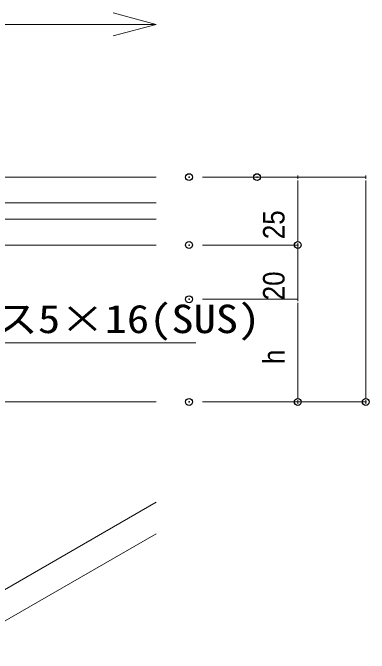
# Model space of a CAD drawing. Units: millimetres, scale not verified. Extents: x -4750 to 4750, y -3000 to 3000.
# Drawn here: x 1662 to 1793.1, y -2013.1 to -1777.4 of the extents above; entities that cross this region are included whole.
import ezdxf
from ezdxf.enums import TextEntityAlignment as Align

# ---------------------------------------------------------------- set-up
doc = ezdxf.new("R2010")
doc.units = ezdxf.units.MM
doc.header["$LTSCALE"] = 5
doc.header["$PDMODE"] = 32
doc.header["$PDSIZE"] = 2.5
for name, color, linetype, lineweight in [('0-0_デッキ', 7, 'Continuous', 9), ('0-3_一般', 7, 'Continuous', 9), ('0-4_0', 7, 'Continuous', 9), ('0-6_文字', 7, 'Continuous', 9), ('0-7_寸法', 7, 'Continuous', 9)]:
    doc.layers.add(name, color=color, linetype=linetype, lineweight=lineweight)
doc.layers.add('0-9_Defpoints', color=7, linetype='Continuous')
doc.styles.add('Osaka', font='')
doc.styles.add('ＭＳ ゴシック', font='')
doc.styles.get('Osaka').set_extended_font_data('Osaka')
doc.styles.get('ＭＳ ゴシック').set_extended_font_data('MS Gothic')

# ---------------------------------------------------------------- blocks, each defined once
blk = doc.blocks.new('_DOT')
at = {"layer": '0-4_0'}
for p, q in [((-10, 0), (-20, 0)), ((-5, 0), (5, 0))]:
    blk.add_line(p, q, dxfattribs=at)

msp = doc.modelspace()

# ---------------------------------------------------------------- linework, layer by layer
at = {"layer": '0-0_デッキ'}
for p, q in [((1518.265, -1837.849), (1714.765, -1837.849)), ((1518.265, -1847.349), (1714.765, -1847.349)), ((1518.265, -1853.349), (1714.765, -1853.349)), ((1518.265, -1862.849), (1714.765, -1862.849))]:
    msp.add_line(p, q, dxfattribs=at)
at = {"layer": '0-3_一般'}
msp.add_line((1000.765, -1920.649), (1714.765, -1920.649), dxfattribs=at)
at = {"layer": '0-3_一般', "color": 134}
for p, q in [((1714.765, -1957.599), (1618.55, -2013.149)), ((1714.765, -1969.146), (1638.55, -2013.149))]:
    msp.add_line(p, q, dxfattribs=at)
at = {"layer": '0-6_文字'}
msp.add_line((1587.108, -1898.827), (1729.334, -1898.827), dxfattribs=at)
at = {"layer": '0-7_寸法'}
for p, q in [((1515.765, -1781.606), (1714.765, -1781.606)), ((1731.827, -1837.849), (1766.827, -1837.849)), ((1756.827, -1837.849), (1791.827, -1837.849)), ((1766.827, -1840.353), (1766.827, -1860.345)), ((1791.827, -1840.353), (1791.827, -1918.145)), ((1766.827, -1860.345), (1766.827, -1857.841)), ((1731.827, -1862.849), (1766.827, -1862.849)), ((1731.827, -1862.849), (1766.827, -1862.849)), ((1766.827, -1882.849), (1766.827, -1862.849)), ((1731.827, -1882.849), (1766.827, -1882.849)), ((1731.827, -1882.849), (1766.827, -1882.849)), ((1766.827, -1885.353), (1766.827, -1887.856)), ((1766.827, -1885.353), (1766.827, -1918.145)), ((1731.827, -1920.649), (1791.827, -1920.649)), ((1731.827, -1920.649), (1766.827, -1920.649))]:
    msp.add_line(p, q, dxfattribs=at)
msp.add_lwpolyline([(1698.89, -1777.353), (1714.765, -1781.606), (1698.89, -1785.86)], dxfattribs=at)
at = {"layer": '0-9_Defpoints'}
for p in [(1726.827, -1837.849), (1751.827, -1837.849), (1726.827, -1862.849), (1766.827, -1862.849), (1726.827, -1882.849), (1726.827, -1920.649), (1766.827, -1920.649), (1791.827, -1920.649)]:
    msp.add_point(p, dxfattribs=at)

# ---------------------------------------------------------------- block references
at = {"layer": '0-7_寸法', "xscale": 0.1251862, "yscale": 0.1251862}
for p, rotation in [((1766.827, -1837.849), 90), ((1791.827, -1837.849), 90), ((1766.827, -1862.849), 270), ((1766.827, -1862.849), 270), ((1766.827, -1882.849), 90), ((1766.827, -1882.849), 90), ((1766.827, -1920.649), 270), ((1791.827, -1920.649), 270)]:
    msp.add_blockref('_DOT', p, dxfattribs=dict(at, rotation=rotation))

# ---------------------------------------------------------------- texts
at = {"layer": '0-6_文字', "style": 'ＭＳ ゴシック', "width": 1.15}
msp.add_text('ナベテクス5×16(SUS)', height=10.45, dxfattribs=at).set_placement((1589.331, -1898.423), align=Align.BOTTOM_LEFT)
at = {"layer": '0-7_寸法', "style": 'Osaka', "width": 0.9}
for s, p in [('25', (1764.327, -1860.691)), ('20', (1764.327, -1883.191)), ('h', (1764.327, -1906.661))]:
    msp.add_text(s, height=7.918, rotation=90, dxfattribs=at).set_placement(p, align=Align.BOTTOM_LEFT)

doc.saveas('drawing.dxf')
